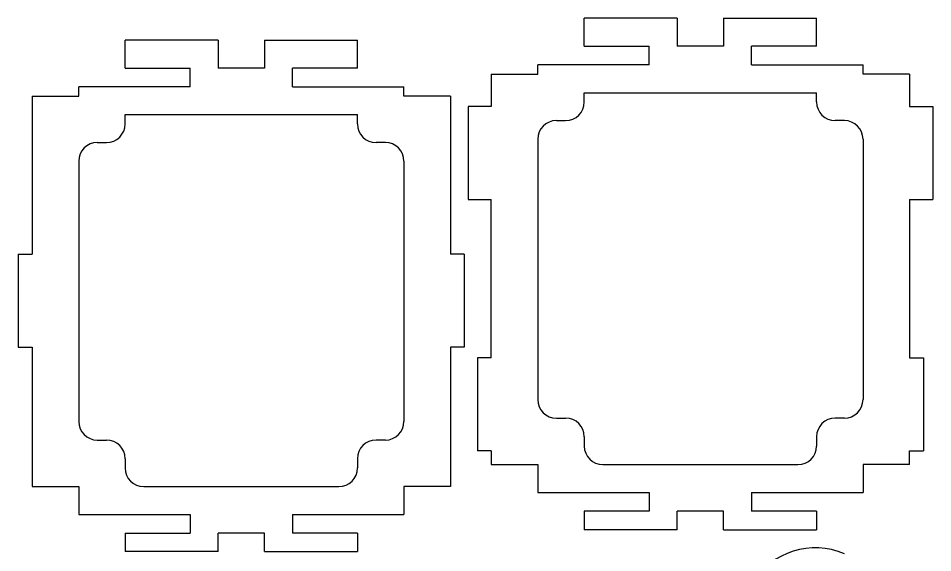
# Model space of a CAD drawing. Header units: millimetres. Extents: x 78 to 181, y 95 to 229.
# Drawn here: x 78.3 to 176.7, y 171.9 to 229.4 of the extents above; entities that cross this region are included whole.
import ezdxf

# ---------------------------------------------------------------- set-up
doc = ezdxf.new("R2010")
doc.units = ezdxf.units.MM

msp = doc.modelspace()

# ---------------------------------------------------------------- linework, layer by layer
at = {"color": 2}
for p, q in [((149.191, 229.412), (139.191, 229.412)), ((139.191, 226.412), (139.191, 229.412)), ((149.191, 229.412), (149.191, 226.412)), ((154.191, 229.412), (164.191, 229.412)), ((154.191, 229.412), (154.191, 226.412)), ((164.191, 226.412), (164.191, 229.412)), ((99.788, 227.053), (89.788, 227.053)), ((89.788, 224.053), (89.788, 227.053)), ((99.788, 227.053), (99.788, 224.053)), ((104.788, 227.053), (114.788, 227.053)), ((104.788, 227.053), (104.788, 224.053)), ((114.788, 224.053), (114.788, 227.053)), ((139.191, 226.412), (146.191, 226.412)), ((146.191, 224.412), (146.191, 226.412)), ((154.191, 226.412), (149.191, 226.412)), ((164.191, 226.412), (157.191, 226.412)), ((157.191, 224.412), (157.191, 226.412)), ((134.191, 223.412), (134.191, 224.412)), ((146.191, 224.412), (134.191, 224.412)), ((157.191, 224.412), (169.191, 224.412)), ((169.191, 223.412), (169.191, 224.412)), ((89.788, 224.053), (96.788, 224.053)), ((96.788, 222.053), (96.788, 224.053)), ((104.788, 224.053), (99.788, 224.053)), ((114.788, 224.053), (107.788, 224.053)), ((107.788, 222.053), (107.788, 224.053)), ((129.191, 223.412), (129.191, 219.912)), ((129.191, 223.412), (134.191, 223.412)), ((174.191, 223.412), (169.191, 223.412)), ((174.191, 223.412), (174.191, 219.912)), ((84.788, 221.053), (84.788, 222.053)), ((96.788, 222.053), (84.788, 222.053)), ((107.788, 222.053), (119.788, 222.053)), ((119.788, 221.053), (119.788, 222.053)), ((139.191, 220.412), (139.191, 221.412)), ((139.191, 221.412), (164.191, 221.412)), ((164.191, 220.412), (164.191, 221.412)), ((79.788, 221.053), (79.788, 204.053)), ((79.788, 221.053), (84.788, 221.053)), ((124.788, 221.053), (119.788, 221.053)), ((124.788, 221.053), (124.788, 204.053)), ((129.191, 219.912), (126.691, 219.912)), ((126.691, 219.912), (126.691, 209.912)), ((174.191, 219.912), (176.691, 219.912)), ((176.691, 219.912), (176.691, 209.912)), ((89.788, 218.053), (89.788, 219.053)), ((89.788, 219.053), (114.788, 219.053)), ((114.788, 218.053), (114.788, 219.053)), ((136.191, 218.412), (137.191, 218.412)), ((167.191, 218.412), (166.191, 218.412)), ((86.788, 216.053), (87.788, 216.053)), ((117.788, 216.053), (116.788, 216.053)), ((134.191, 216.412), (134.191, 188.412)), ((169.191, 216.412), (169.191, 188.412)), ((84.788, 214.053), (84.788, 186.053)), ((119.788, 214.053), (119.788, 186.053)), ((126.691, 209.912), (129.191, 209.912)), ((129.191, 192.912), (129.191, 209.912)), ((174.191, 209.912), (174.191, 192.912)), ((174.191, 209.912), (176.691, 209.912)), ((78.288, 204.053), (79.788, 204.053)), ((78.288, 204.053), (78.288, 194.053)), ((126.288, 204.053), (124.788, 204.053)), ((126.288, 204.053), (126.288, 194.053)), ((78.288, 194.053), (79.788, 194.053)), ((79.788, 194.053), (79.788, 179.053)), ((124.788, 194.053), (124.788, 179.053)), ((126.288, 194.053), (124.788, 194.053)), ((129.191, 192.912), (127.691, 192.912)), ((127.691, 192.912), (127.691, 182.912)), ((174.191, 192.912), (175.691, 192.912)), ((175.691, 192.912), (175.691, 182.912)), ((136.191, 186.412), (137.191, 186.412)), ((167.191, 186.412), (166.191, 186.412)), ((86.788, 184.053), (87.788, 184.053)), ((117.788, 184.053), (116.788, 184.053)), ((139.191, 184.412), (139.191, 183.412)), ((164.191, 184.412), (164.191, 183.412)), ((89.788, 182.053), (89.788, 181.053)), ((114.788, 182.053), (114.788, 181.053)), ((129.191, 182.912), (127.691, 182.912)), ((129.191, 182.912), (129.191, 181.412)), ((174.191, 182.912), (175.691, 182.912)), ((174.191, 181.412), (174.191, 182.912)), ((129.191, 181.412), (134.191, 181.412)), ((134.191, 181.412), (134.191, 178.412)), ((141.191, 181.412), (162.191, 181.412)), ((174.191, 181.412), (169.191, 181.412)), ((169.191, 181.412), (169.191, 178.412)), ((79.788, 179.053), (84.788, 179.053)), ((84.788, 179.053), (84.788, 176.053)), ((91.788, 179.053), (112.788, 179.053)), ((124.788, 179.053), (119.788, 179.053)), ((119.788, 179.053), (119.788, 176.053)), ((134.191, 178.412), (146.191, 178.412)), ((146.191, 178.412), (146.191, 176.412)), ((157.191, 178.412), (169.191, 178.412)), ((157.191, 178.412), (157.191, 176.412)), ((139.191, 176.412), (139.191, 174.412)), ((146.191, 176.412), (139.191, 176.412)), ((149.191, 174.412), (149.191, 176.412)), ((154.191, 176.412), (149.191, 176.412)), ((154.191, 174.412), (154.191, 176.412)), ((164.191, 176.412), (157.191, 176.412)), ((164.191, 176.412), (164.191, 174.412)), ((84.788, 176.053), (96.788, 176.053)), ((96.788, 176.053), (96.788, 174.053)), ((107.788, 176.053), (119.788, 176.053)), ((107.788, 176.053), (107.788, 174.053)), ((149.191, 174.412), (139.191, 174.412)), ((154.191, 174.412), (164.191, 174.412)), ((89.788, 174.053), (89.788, 172.053)), ((89.788, 174.053), (96.788, 174.053)), ((104.788, 174.053), (99.788, 174.053)), ((99.788, 172.053), (99.788, 174.053)), ((104.788, 172.053), (104.788, 174.053)), ((114.788, 174.053), (107.788, 174.053)), ((114.788, 174.053), (114.788, 172.053)), ((99.788, 172.053), (89.788, 172.053)), ((104.788, 172.053), (114.788, 172.053))]:
    msp.add_line(p, q, dxfattribs=at)
for centre, start, end in [((137.191, 220.412), 270, 0), ((166.191, 220.412), 180, 270), ((87.788, 218.053), 270, 0), ((116.788, 218.053), 180, 270), ((136.191, 216.412), 90, 180), ((167.191, 216.412), 0, 90), ((86.788, 214.053), 90, 180), ((117.788, 214.053), 0, 90), ((136.191, 188.412), 180, 270), ((167.191, 188.412), 270, 0), ((86.788, 186.053), 180, 270), ((117.788, 186.053), 270, 0), ((137.191, 184.412), 0, 90), ((166.191, 184.412), 90, 180), ((87.788, 182.053), 0, 90), ((116.788, 182.053), 90, 180), ((141.191, 183.412), 180, 270), ((162.191, 183.412), 270, 0), ((91.788, 181.053), 180, 270), ((112.788, 181.053), 270, 0)]:
    msp.add_arc(centre, 2, start, end, dxfattribs=at)
at = {"color": 1}
msp.add_arc((164.072, 164.458), 8, 67.11022, 147.57183, dxfattribs=at)

doc.saveas('drawing.dxf')
